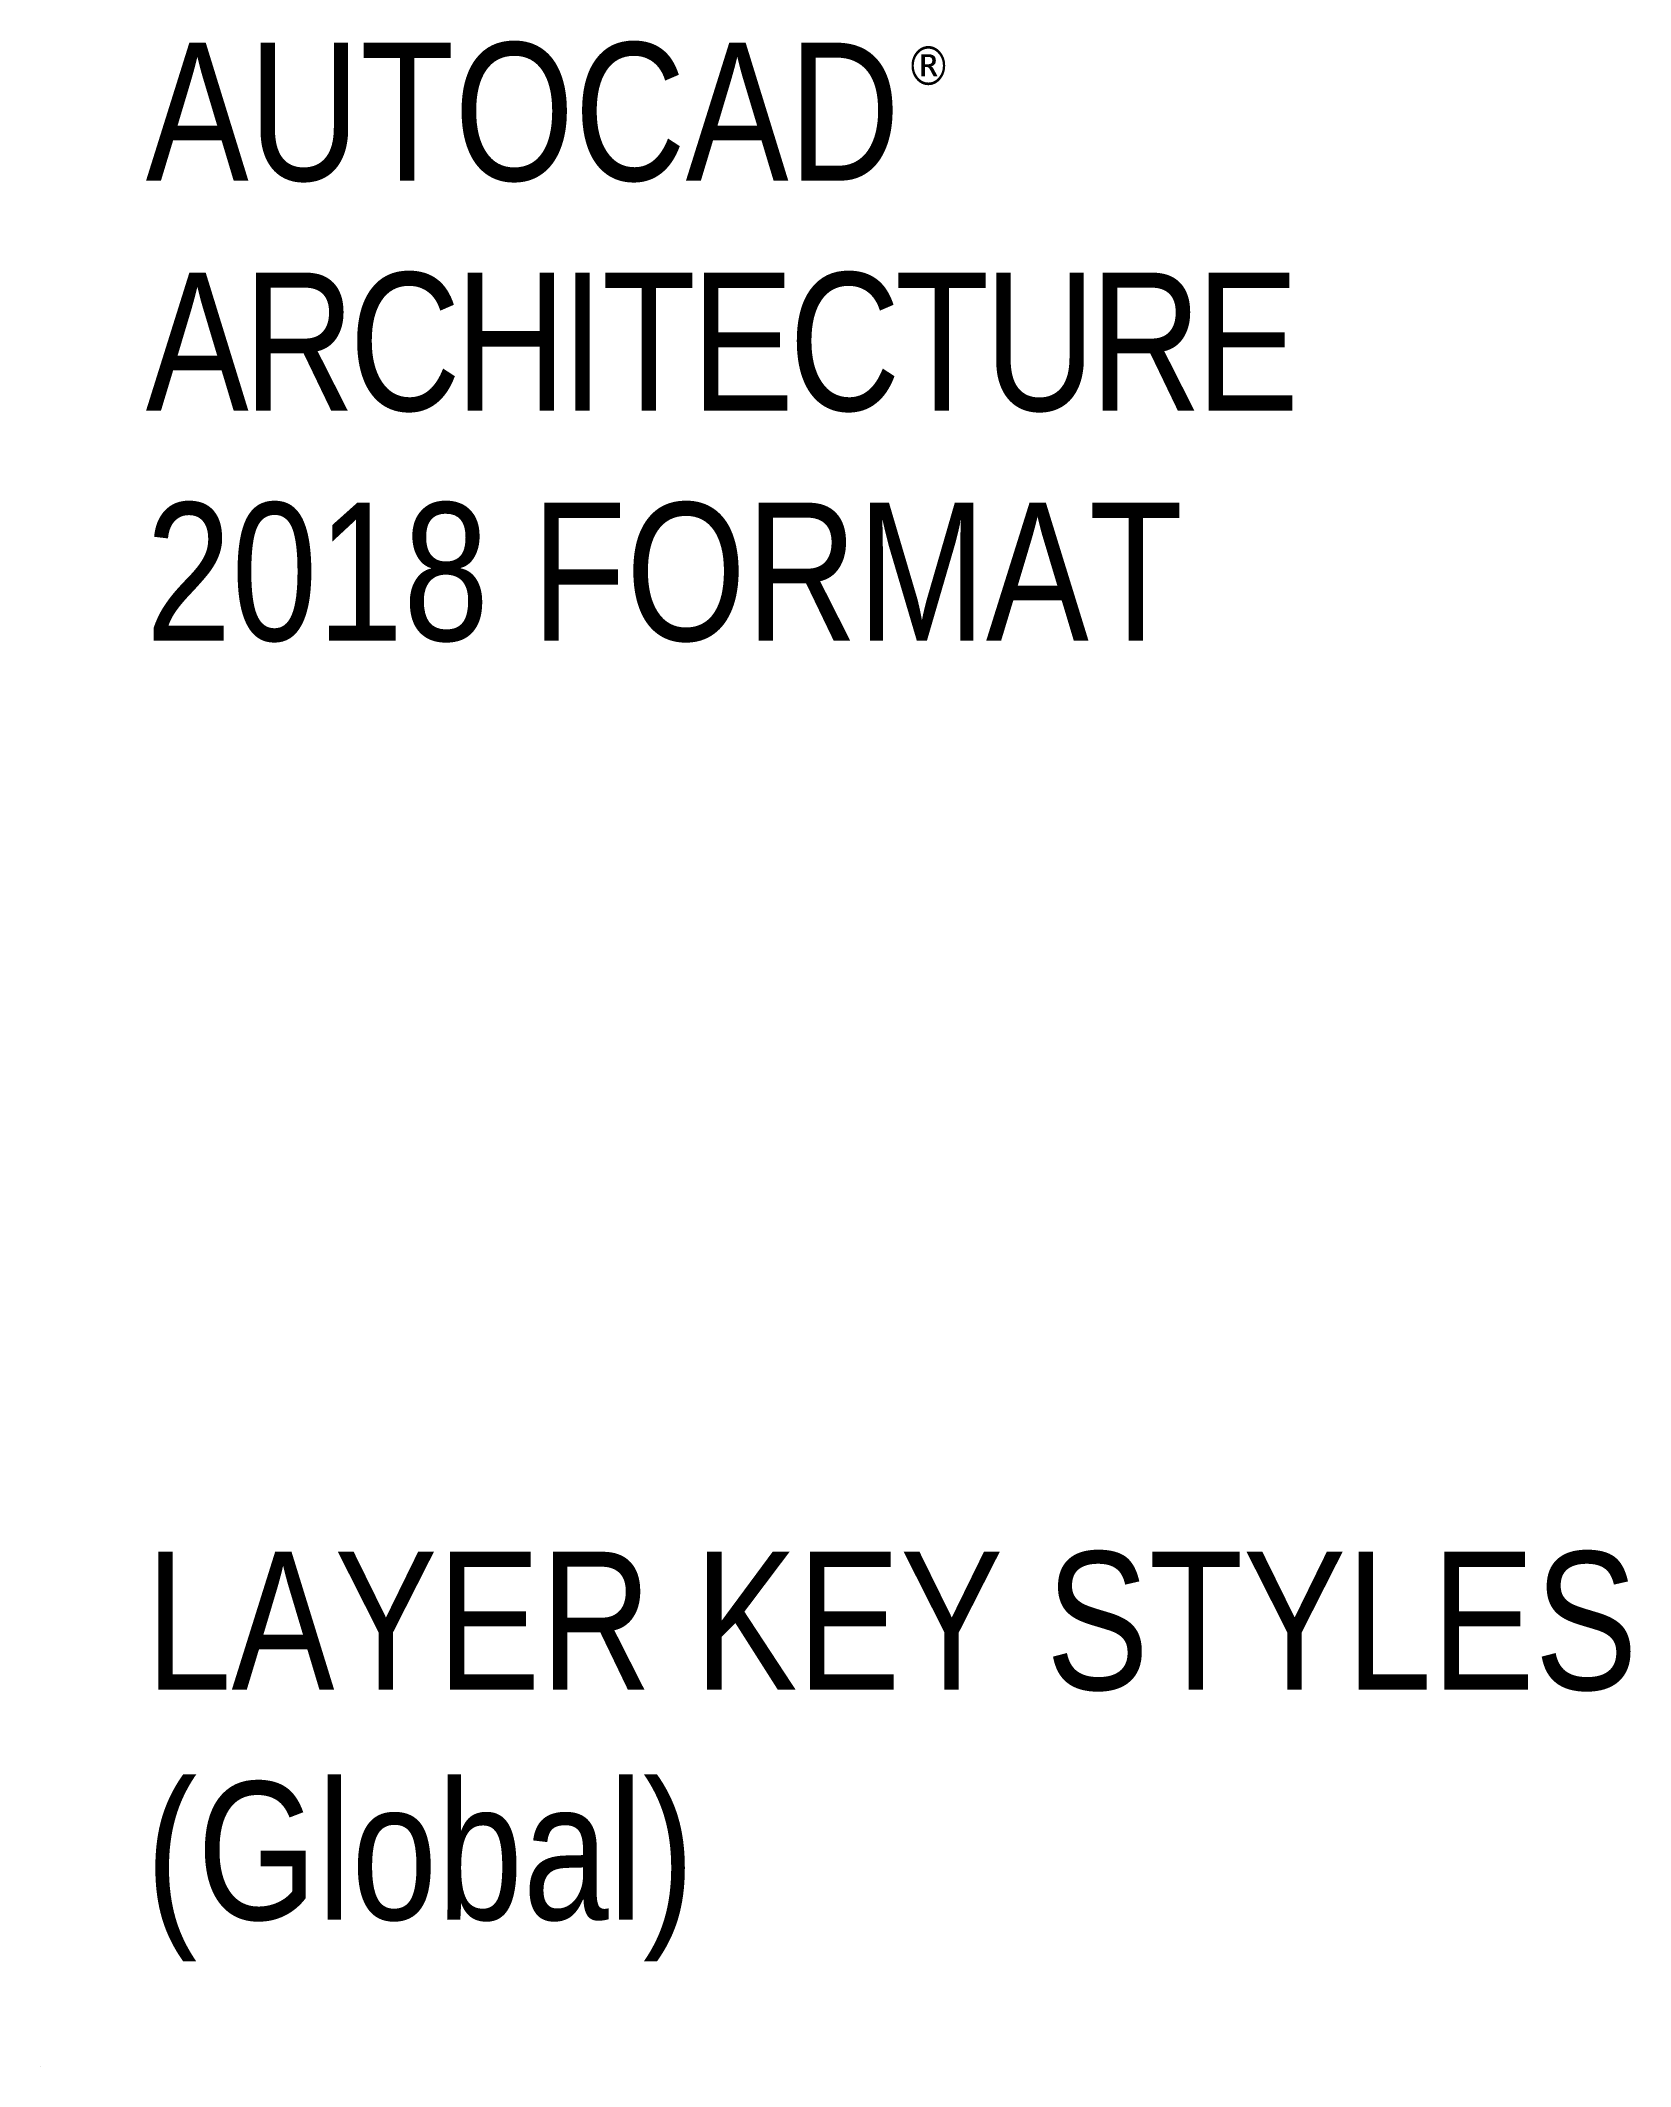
# Paper-space layout 'Layout1' of a CAD drawing. Header units: millimetres. Extents: x 0 to 10.1, y 0 to 12.8.
import ezdxf

# ---------------------------------------------------------------- set-up
doc = ezdxf.new("R2010")
doc.units = ezdxf.units.MM
doc.header["$MEASUREMENT"] = 0
doc.styles.add('Title-Normal', font='arial.ttf', dxfattribs={"width": 0.75})

psp = doc.layouts.get("Layout1")

# ---------------------------------------------------------------- linework, layer by layer
psp.add_line((0, 0), (0, 0))

# ---------------------------------------------------------------- texts
at = {"color": 7, "style": 'Title-Normal'}
for s, insert, char_height, width, attachment_point in [('{\\W0.8;AUTOCAD\\P\\T0.95;ARCHITECTURE\\P\\T1;2018 FORMAT}', (0.667, 12.833), 0.875, 17.37946, 1), ('{\\fTahoma|b0|i0|c0|p34;\\W1;®}', (5.48, 12.813), 0.25, 0.35257, 1), ('{\\W0.8;LAYER KEY STYLES\\P(Global)}', (0.667, 0.667), 0.875, 17.37946, 7)]:
    psp.add_mtext(s, dxfattribs=dict(at, insert=insert, char_height=char_height, width=width, attachment_point=attachment_point))

doc.saveas('drawing.dxf')
